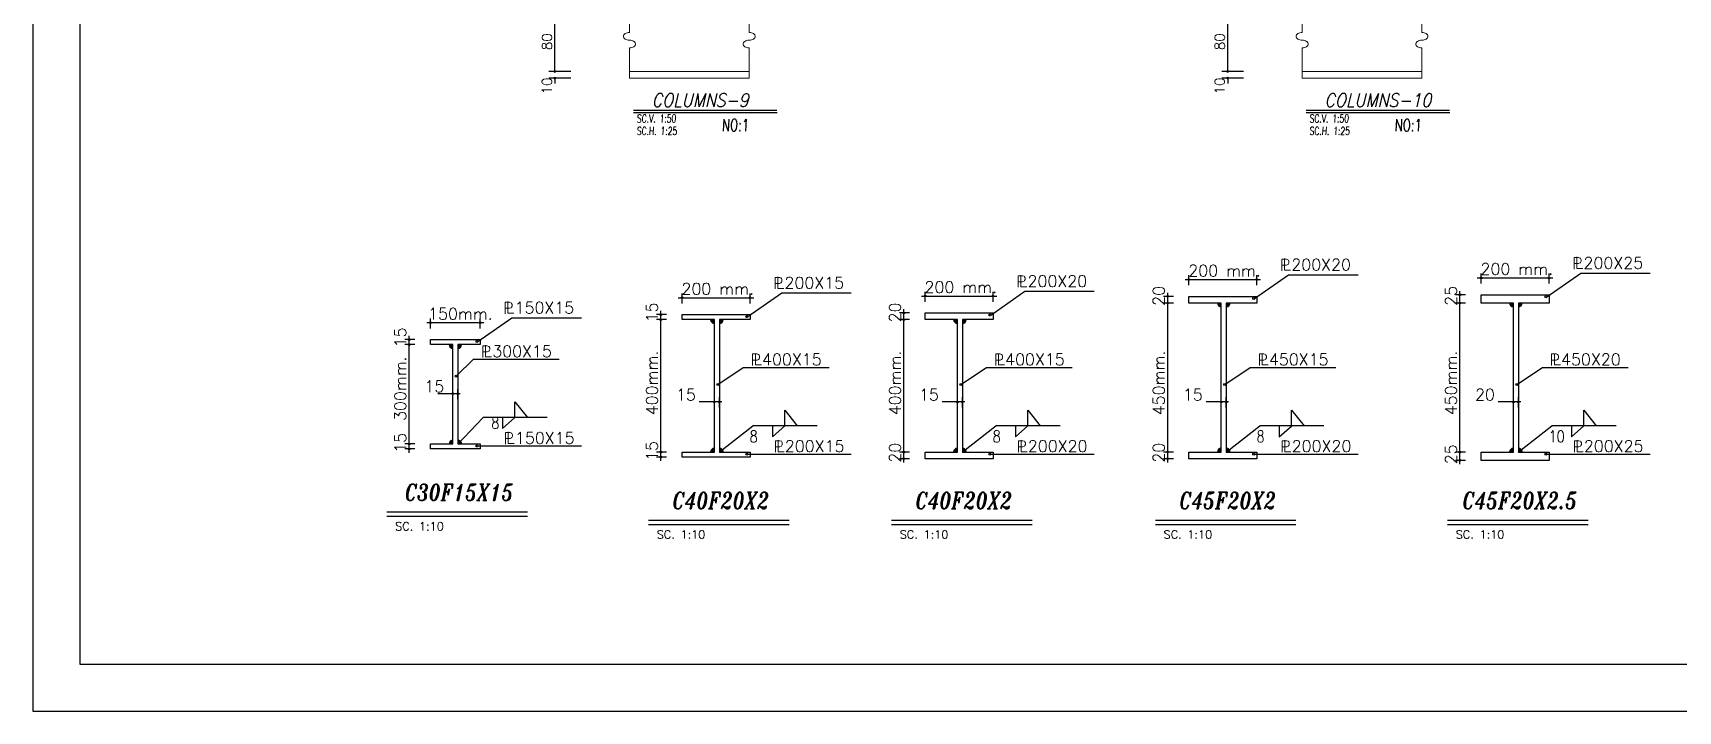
# Model space of a CAD drawing. Header units: inches. Extents: x 1387 to 2676, y -3005 to -2136.
# Drawn here: x 2498.36 to 2548.03, y -2561.1 to -2540.62 of the extents above; entities that cross this region are included whole.
import ezdxf
from ezdxf.enums import TextEntityAlignment as Align

# ---------------------------------------------------------------- set-up
doc = ezdxf.new("R2010")
doc.units = ezdxf.units.IN
doc.header["$MEASUREMENT"] = 0
doc.linetypes.add('HIDDEN', pattern=[0.375, 0.25, -0.125])
for name, color, linetype in [('1', 1, 'Continuous'), ('1R', 1, 'Continuous'), ('3', 3, 'HIDDEN'), ('3G', 3, 'Continuous'), ('4C', 4, 'Continuous'), ('6M', 6, 'Continuous'), ('7', 7, 'Continuous'), ('D', 1, 'Continuous'), ('DIM', 8, 'Continuous'), ('lateral brace', 5, 'Continuous'), ('Layer4', 118, 'Continuous'), ('TXT', 3, 'Continuous')]:
    doc.layers.add(name, color=color, linetype=linetype)
doc.layers.add('2', color=2, linetype='Continuous', lineweight=9)
doc.styles.add('ITALICT', font='italict')
doc.styles.add('ROMANS', font='ROMANS')
doc.styles.add('ROMANT', font='romant')
doc.dimstyles.new('1-100', dxfattribs={"dimtxt": 0.3, "dimasz": 0.08, "dimexe": 0.18, "dimexo": 0.0625, "dimgap": 0.09, "dimtad": 1, "dimdec": 0, "dimlfac": 1000, "dimdsep": 46, "dimtxsty": 'ROMANT', "dimblk": 'DOT', "dimcen": 0.09, "dimclrd": 1, "dimclre": 1, "dimclrt": 3, "dimadec": 0, "dimazin": 0, "dimtfac": 1, "dimtdec": 0, "dimtix": 1, "dimtofl": 0, "dimtmove": 2, "dimatfit": 3, "dimldrblk": 'DOT', "dimfxl": 1, "dimtolj": 1, "dimarcsym": 0})

# ---------------------------------------------------------------- blocks, each defined once
blk = doc.blocks.new('ss')
at = {"layer": '2'}
for p, q in [((0, 0.137), (0, 0.514)), ((0, -0.137), (0, -0.674))]:
    blk.add_line(p, q, dxfattribs=at)
for points in [[(0, 0, -0.064661), (-0.043, 0.006, -0.077521), (-0.076, 0.02, -0.107173), (-0.1, 0.044, -0.145), (-0.107, 0.069, -0.145), (-0.1, 0.093, -0.107173), (-0.076, 0.117, -0.077521), (-0.043, 0.131, -0.064661), (0, 0.137, -0.064661)], [(0, -0.137, 0.064661), (0.043, -0.131, 0.077521), (0.076, -0.117, 0.107173), (0.1, -0.093, 0.145), (0.107, -0.069, 0.145), (0.1, -0.044, 0.107173), (0.076, -0.02, 0.077521), (0.043, -0.006, 0.064661), (0, 0, 0.064661)]]:
    blk.add_lwpolyline(points, format="xyb", dxfattribs=at)
blk = doc.blocks.new('DOT')
at = {"layer": 'DIM', "color": 0, "linetype": 'ByBlock'}
blk.add_line((-0.5, 0), (-1, 0), dxfattribs=at)
at = {"layer": 'DIM', "color": 0, "linetype": 'ByBlock', "const_width": 0.5}
blk.add_lwpolyline([(-0.25, 0, 1), (0.25, 0, 1)], format="xyb", close=True, dxfattribs=at)
blk = doc.blocks.new('*D285')
at = {"layer": 'D', "color": 1, "lineweight": -2, "transparency": 16777216}
for p, q in [((2514.564, -2539.986), (2513.942, -2539.986)), ((2514.122, -2541.706), (2514.122, -2540.066)), ((2514.599, -2541.786), (2513.942, -2541.786))]:
    blk.add_line(p, q, dxfattribs=at)
at = {"layer": 'Defpoints', "color": 0, "transparency": 16777216}
for p in [(2514.122, -2539.986), (2514.627, -2539.986), (2514.661, -2541.786)]:
    blk.add_point(p, dxfattribs=at)
at = {"layer": 'D', "color": 1, "lineweight": -2, "transparency": 16777216, "xscale": 0.08, "yscale": 0.08, "zscale": 0.08}
for p, rotation in [((2514.122, -2539.986), 90), ((2514.122, -2541.786), 270)]:
    blk.add_blockref('DOT', p, dxfattribs=dict(at, rotation=rotation))
at = {"layer": 'D', "color": 2, "transparency": 16777216, "insert": (2513.882, -2540.886), "char_height": 0.3, "attachment_point": 5, "rotation": 90, "style": 'ROMANS'}
blk.add_mtext('\\A1;80', dxfattribs=at)
blk = doc.blocks.new('_Dot')
at = {"layer": 'DIM', "color": 0, "lineweight": -2}
blk.add_line((-0.5, 0), (-1, 0), dxfattribs=at)
at = {"layer": 'DIM', "color": 0, "const_width": 0.5}
blk.add_lwpolyline([(-0.25, 0, 1), (0.25, 0, 1)], format="xyb", close=True, dxfattribs=at)
blk = doc.blocks.new('*D286')
at = {"layer": 'D', "color": 1, "lineweight": -2, "transparency": 16777216}
for p, q in [((2514.599, -2541.786), (2513.942, -2541.786)), ((2514.122, -2541.706), (2514.122, -2541.626)), ((2514.599, -2541.986), (2513.942, -2541.986)), ((2514.122, -2542.066), (2514.122, -2542.146))]:
    blk.add_line(p, q, dxfattribs=at)
at = {"layer": 'Defpoints', "color": 0, "transparency": 16777216}
for p in [(2514.661, -2541.786), (2514.122, -2541.986), (2514.661, -2541.986)]:
    blk.add_point(p, dxfattribs=at)
at = {"layer": 'D', "color": 1, "lineweight": -2, "transparency": 16777216, "xscale": 0.08, "yscale": 0.08, "zscale": 0.08}
for p, rotation in [((2514.122, -2541.786), 270), ((2514.122, -2541.986), 90)]:
    blk.add_blockref('DOT', p, dxfattribs=dict(at, rotation=rotation))
at = {"layer": 'D', "color": 2, "transparency": 16777216, "insert": (2513.88, -2542.223), "char_height": 0.3, "attachment_point": 5, "rotation": 90, "style": 'ROMANS'}
blk.add_mtext('\\A1;10', dxfattribs=at)
blk = doc.blocks.new('*D293')
at = {"layer": 'D', "color": 1, "lineweight": -2, "transparency": 16777216}
for p, q in [((2534.873, -2539.986), (2534.251, -2539.986)), ((2534.431, -2541.706), (2534.431, -2540.066)), ((2534.908, -2541.786), (2534.251, -2541.786))]:
    blk.add_line(p, q, dxfattribs=at)
at = {"layer": 'Defpoints', "color": 0, "transparency": 16777216}
for p in [(2534.431, -2539.986), (2534.936, -2539.986), (2534.97, -2541.786)]:
    blk.add_point(p, dxfattribs=at)
at = {"layer": 'D', "color": 1, "lineweight": -2, "transparency": 16777216, "xscale": 0.08, "yscale": 0.08, "zscale": 0.08}
for p, rotation in [((2534.431, -2539.986), 90), ((2534.431, -2541.786), 270)]:
    blk.add_blockref('DOT', p, dxfattribs=dict(at, rotation=rotation))
at = {"layer": 'D', "color": 2, "transparency": 16777216, "insert": (2534.191, -2540.886), "char_height": 0.3, "attachment_point": 5, "rotation": 90, "style": 'ROMANS'}
blk.add_mtext('\\A1;80', dxfattribs=at)
blk = doc.blocks.new('*D294')
at = {"layer": 'D', "color": 1, "lineweight": -2, "transparency": 16777216}
for p, q in [((2534.908, -2541.786), (2534.251, -2541.786)), ((2534.431, -2541.706), (2534.431, -2541.626)), ((2534.908, -2541.986), (2534.251, -2541.986)), ((2534.431, -2542.066), (2534.431, -2542.146))]:
    blk.add_line(p, q, dxfattribs=at)
at = {"layer": 'Defpoints', "color": 0, "transparency": 16777216}
for p in [(2534.97, -2541.786), (2534.431, -2541.986), (2534.97, -2541.986)]:
    blk.add_point(p, dxfattribs=at)
at = {"layer": 'D', "color": 1, "lineweight": -2, "transparency": 16777216, "xscale": 0.08, "yscale": 0.08, "zscale": 0.08}
for p, rotation in [((2534.431, -2541.786), 270), ((2534.431, -2541.986), 90)]:
    blk.add_blockref('DOT', p, dxfattribs=dict(at, rotation=rotation))
at = {"layer": 'D', "color": 2, "transparency": 16777216, "insert": (2534.189, -2542.223), "char_height": 0.3, "attachment_point": 5, "rotation": 90, "style": 'ROMANS'}
blk.add_mtext('\\A1;10', dxfattribs=at)

msp = doc.modelspace()

# ---------------------------------------------------------------- hatches: boundary and pattern name
for points in [[(2534.238367, -2548.776963), (2534.123605, -2548.776963, 0.414414444), (2534.238367, -2548.891804)], [(2534.388367, -2548.776963), (2534.50313, -2548.776963, -0.414414444), (2534.388367, -2548.891804)], [(2543.058175, -2548.776963), (2542.943412, -2548.776963, 0.414414444), (2543.058175, -2548.891804)], [(2543.208175, -2548.776963), (2543.322937, -2548.776963, -0.414414444), (2543.208175, -2548.891804)], [(2518.936526, -2549.276963), (2518.821764, -2549.276963, 0.414414444), (2518.936526, -2549.391804)], [(2519.086526, -2549.276963), (2519.201289, -2549.276963, -0.414414444), (2519.086526, -2549.391804)], [(2526.273434, -2549.276963), (2526.158672, -2549.276963, 0.414414444), (2526.273434, -2549.391804)], [(2526.423434, -2549.276963), (2526.538197, -2549.276963, -0.414414444), (2526.423434, -2549.391804)], [(2511.040199, -2550.029248), (2510.925437, -2550.029248, 0.414414444), (2511.040199, -2550.144089)], [(2511.190199, -2550.029248), (2511.304961, -2550.029248, -0.414414444), (2511.190199, -2550.144089)], [(2511.040199, -2553.029643), (2510.925437, -2553.029643, -0.414414444), (2511.040199, -2552.914802)], [(2511.190199, -2553.029643), (2511.304961, -2553.029643, 0.414414444), (2511.190199, -2552.914802)], [(2518.936526, -2553.277358), (2518.821764, -2553.277358, -0.414414444), (2518.936526, -2553.162517)], [(2519.086526, -2553.277358), (2519.201289, -2553.277358, 0.414414444), (2519.086526, -2553.162517)], [(2526.273434, -2553.277358), (2526.158672, -2553.277358, -0.414414444), (2526.273434, -2553.162517)], [(2526.423434, -2553.277358), (2526.538197, -2553.277358, 0.414414444), (2526.423434, -2553.162517)], [(2534.238367, -2553.277358), (2534.123605, -2553.277358, -0.414414444), (2534.238367, -2553.162517)], [(2534.388367, -2553.277358), (2534.50313, -2553.277358, 0.414414444), (2534.388367, -2553.162517)], [(2543.058175, -2553.277358), (2542.943412, -2553.277358, -0.414414444), (2543.058175, -2553.162517)], [(2543.208175, -2553.277358), (2543.322937, -2553.277358, 0.414414444), (2543.208175, -2553.162517)]]:
    msp.add_hatch(color=1).paths.add_polyline_path(points)

# ---------------------------------------------------------------- linework, layer by layer
at = {"layer": '1'}
msp.add_lwpolyline([(2499.777786, -2559.680668), (2581.046137, -2559.680668), (2581.046137, -2503.047672), (2499.777786, -2503.047672)], close=True, dxfattribs=at)
at = {"layer": '1R'}
for p, q in [((2542.083175, -2548.191224), (2542.083175, -2547.88755)), ((2544.064997, -2548.587556), (2545.088228, -2547.871171)), ((2544.133175, -2548.18994), (2544.133175, -2547.886266)), ((2545.088228, -2547.871171), (2547.187978, -2547.871171)), ((2533.147968, -2548.065976), (2535.42469, -2548.065976)), ((2533.263367, -2548.241224), (2533.263367, -2547.93755)), ((2535.24519, -2548.637556), (2536.268421, -2547.921171)), ((2535.313367, -2548.23994), (2535.313367, -2547.936266)), ((2536.268421, -2547.921171), (2538.36817, -2547.921171)), ((2541.967776, -2548.015976), (2544.244497, -2548.015976)), ((2517.846127, -2548.615976), (2520.122849, -2548.615976)), ((2517.961526, -2548.791224), (2517.961526, -2548.48755)), ((2519.943349, -2549.187556), (2520.96658, -2548.471171)), ((2520.011526, -2548.78994), (2520.011526, -2548.486266)), ((2520.96658, -2548.471171), (2523.066329, -2548.471171)), ((2525.183035, -2548.565976), (2527.459757, -2548.565976)), ((2525.298434, -2548.741224), (2525.298434, -2548.43755)), ((2527.280257, -2549.137556), (2528.303488, -2548.421171)), ((2527.348434, -2548.73994), (2527.348434, -2548.436266)), ((2528.303488, -2548.421171), (2530.403237, -2548.421171)), ((2532.79364, -2548.576963), (2532.489966, -2548.576963)), ((2532.794925, -2548.776963), (2532.491251, -2548.776963)), ((2532.619677, -2553.59261), (2532.619677, -2548.465641)), ((2541.613448, -2548.526963), (2541.309774, -2548.526963)), ((2541.614732, -2548.776963), (2541.311058, -2548.776963)), ((2541.439484, -2553.64261), (2541.439484, -2548.415641)), ((2510.2498, -2549.368261), (2511.976521, -2549.368261)), ((2510.365199, -2549.543509), (2510.365199, -2549.239835)), ((2511.797021, -2549.93984), (2512.820252, -2549.223455)), ((2511.865199, -2549.542224), (2511.865199, -2549.23855)), ((2512.820252, -2549.223455), (2514.920002, -2549.223455)), ((2517.491799, -2549.126963), (2517.188125, -2549.126963)), ((2517.493084, -2549.276963), (2517.18941, -2549.276963)), ((2517.317836, -2553.54261), (2517.317836, -2549.015641)), ((2524.828707, -2549.076963), (2524.525033, -2549.076963)), ((2524.829992, -2549.276963), (2524.526318, -2549.276963)), ((2524.654744, -2553.59261), (2524.654744, -2548.965641)), ((2509.895472, -2549.879248), (2509.591798, -2549.879248)), ((2509.721509, -2553.294894), (2509.721509, -2549.767925)), ((2509.896756, -2550.029248), (2509.593082, -2550.029248)), ((2511.142458, -2550.985701), (2511.662539, -2550.475374)), ((2511.662539, -2550.475374), (2514.253125, -2550.475374)), ((2519.038785, -2551.233417), (2519.808867, -2550.723089)), ((2519.808867, -2550.723089), (2522.399452, -2550.723089)), ((2526.375693, -2551.233417), (2527.145775, -2550.723089)), ((2527.145775, -2550.723089), (2529.73636, -2550.723089)), ((2534.340626, -2551.233417), (2535.110708, -2550.723089)), ((2535.110708, -2550.723089), (2537.701293, -2550.723089)), ((2543.160434, -2551.233417), (2543.930515, -2550.723089)), ((2543.930515, -2550.723089), (2546.521101, -2550.723089)), ((2511.040199, -2551.67876), (2511.040199, -2551.375086)), ((2511.190199, -2551.677475), (2511.190199, -2551.373802)), ((2511.261371, -2551.514688), (2510.583316, -2551.514688)), ((2519.157698, -2551.762403), (2518.479644, -2551.762403)), ((2518.936526, -2551.926475), (2518.936526, -2551.622801)), ((2519.086526, -2551.925191), (2519.086526, -2551.621517)), ((2526.494606, -2551.762403), (2525.816552, -2551.762403)), ((2526.273434, -2551.926475), (2526.273434, -2551.622801)), ((2526.423434, -2551.925191), (2526.423434, -2551.621517)), ((2534.459539, -2551.762403), (2533.781485, -2551.762403)), ((2534.238367, -2551.926475), (2534.238367, -2551.622801)), ((2534.388367, -2551.925191), (2534.388367, -2551.621517)), ((2543.279347, -2551.762403), (2542.601292, -2551.762403)), ((2543.058175, -2551.926475), (2543.058175, -2551.622801)), ((2543.208175, -2551.925191), (2543.208175, -2551.621517)), ((2511.185682, -2553.034156), (2511.95219, -2552.233228)), ((2513.889475, -2552.233228), (2511.95219, -2552.233228)), ((2519.08201, -2553.281871), (2520.098518, -2552.480944)), ((2522.035802, -2552.480944), (2520.098518, -2552.480944)), ((2526.418918, -2553.281871), (2527.435426, -2552.480944)), ((2529.37271, -2552.480944), (2527.435426, -2552.480944)), ((2534.383851, -2553.281871), (2535.400359, -2552.480944)), ((2537.337643, -2552.480944), (2535.400359, -2552.480944)), ((2543.203658, -2553.281871), (2544.220166, -2552.480944)), ((2546.157451, -2552.480944), (2544.220166, -2552.480944)), ((2509.895472, -2553.029643), (2509.591798, -2553.029643)), ((2509.896756, -2553.179248), (2509.593082, -2553.179248)), ((2511.76793, -2553.092525), (2514.920002, -2553.092525)), ((2517.491799, -2553.277358), (2517.188125, -2553.277358)), ((2519.914257, -2553.34024), (2523.066329, -2553.34024)), ((2524.828707, -2553.277358), (2524.525033, -2553.277358)), ((2527.251165, -2553.34024), (2530.403237, -2553.34024)), ((2532.79364, -2553.277358), (2532.489966, -2553.277358)), ((2535.216098, -2553.34024), (2538.36817, -2553.34024)), ((2541.613448, -2553.277358), (2541.309774, -2553.277358)), ((2544.035906, -2553.34024), (2547.187978, -2553.34024)), ((2517.493084, -2553.426963), (2517.18941, -2553.426963)), ((2524.829992, -2553.476963), (2524.526318, -2553.476963)), ((2532.794925, -2553.476963), (2532.491251, -2553.476963)), ((2541.614732, -2553.526963), (2541.311058, -2553.526963))]:
    msp.add_line(p, q, dxfattribs=at)
at = {"layer": '2'}
for p, q in [((2516.373764, -2541.785501), (2519.984104, -2541.785501)), ((2536.682511, -2541.785501), (2540.292852, -2541.785501)), ((2516.373752, -2541.985501), (2519.984118, -2541.985501)), ((2536.6825, -2541.985501), (2540.292865, -2541.985501))]:
    msp.add_line(p, q, dxfattribs=at)
at = {"layer": '3G'}
for p, q in [((2516.492071, -2543.024893), (2520.828916, -2543.024893)), ((2536.800818, -2543.024893), (2541.137663, -2543.024893)), ((2512.914187, -2551.763341), (2513.28889, -2552.234101)), ((2512.914187, -2552.234101), (2512.914187, -2551.763341)), ((2512.540461, -2552.232356), (2512.540461, -2552.567361)), ((2512.540461, -2552.567361), (2512.915163, -2552.232356)), ((2521.060515, -2552.011057), (2521.435217, -2552.481816)), ((2521.060515, -2552.481816), (2521.060515, -2552.011057)), ((2528.397423, -2552.011057), (2528.772125, -2552.481816)), ((2528.397423, -2552.481816), (2528.397423, -2552.011057)), ((2536.362356, -2552.011057), (2536.737058, -2552.481816)), ((2536.362356, -2552.481816), (2536.362356, -2552.011057)), ((2545.182163, -2552.011057), (2545.556866, -2552.481816)), ((2545.182163, -2552.481816), (2545.182163, -2552.011057)), ((2520.686788, -2552.480071), (2520.686788, -2552.815077)), ((2520.686788, -2552.815077), (2521.061491, -2552.480071)), ((2528.023696, -2552.480071), (2528.023696, -2552.815077)), ((2528.023696, -2552.815077), (2528.398399, -2552.480071)), ((2535.988629, -2552.480071), (2535.988629, -2552.815077)), ((2535.988629, -2552.815077), (2536.363331, -2552.480071)), ((2544.808436, -2552.480071), (2544.808436, -2552.815077)), ((2544.808436, -2552.815077), (2545.183139, -2552.480071)), ((2509.050773, -2555.079576), (2513.295374, -2555.079576)), ((2509.050773, -2555.21399), (2513.295374, -2555.21399)), ((2516.9471, -2555.327292), (2521.191702, -2555.327292)), ((2524.284008, -2555.327292), (2528.52861, -2555.327292)), ((2532.248941, -2555.327292), (2536.493543, -2555.327292)), ((2541.068749, -2555.327292), (2545.31335, -2555.327292)), ((2516.9471, -2555.461705), (2521.191702, -2555.461705)), ((2524.284008, -2555.461705), (2528.52861, -2555.461705)), ((2532.248941, -2555.461705), (2536.493543, -2555.461705)), ((2541.068749, -2555.461705), (2545.31335, -2555.461705))]:
    msp.add_line(p, q, dxfattribs=at)
for points in [[(2533.263367, -2553.476963), (2533.263367, -2553.276963), (2534.238367, -2553.276963), (2534.238367, -2548.776963), (2533.263367, -2548.776963), (2533.263367, -2548.576963), (2535.313367, -2548.576963), (2535.313367, -2548.776963), (2534.388367, -2548.776963), (2534.388367, -2553.276963), (2535.313367, -2553.276963), (2535.313367, -2553.476963)], [(2542.083175, -2553.526963), (2542.083175, -2553.276963), (2543.058175, -2553.276963), (2543.058175, -2548.776963), (2542.083175, -2548.776963), (2542.083175, -2548.526963), (2544.133175, -2548.526963), (2544.133175, -2548.776963), (2543.208175, -2548.776963), (2543.208175, -2553.276963), (2544.133175, -2553.276963), (2544.133175, -2553.526963)], [(2517.961526, -2553.426963), (2517.961526, -2553.276963), (2518.936526, -2553.276963), (2518.936526, -2549.276963), (2517.961526, -2549.276963), (2517.961526, -2549.126963), (2520.011526, -2549.126963), (2520.011526, -2549.276963), (2519.086526, -2549.276963), (2519.086526, -2553.276963), (2520.011526, -2553.276963), (2520.011526, -2553.426963)], [(2525.298434, -2553.476963), (2525.298434, -2553.276963), (2526.273434, -2553.276963), (2526.273434, -2549.276963), (2525.298434, -2549.276963), (2525.298434, -2549.076963), (2527.348434, -2549.076963), (2527.348434, -2549.276963), (2526.423434, -2549.276963), (2526.423434, -2553.276963), (2527.348434, -2553.276963), (2527.348434, -2553.476963)], [(2510.365199, -2553.179248), (2510.365199, -2553.029248), (2511.040199, -2553.029248), (2511.040199, -2550.029248), (2510.365199, -2550.029248), (2510.365199, -2549.879248), (2511.865199, -2549.879248), (2511.865199, -2550.029248), (2511.190199, -2550.029248), (2511.190199, -2553.029248), (2511.865199, -2553.029248), (2511.865199, -2553.179248)]]:
    msp.add_lwpolyline(points, close=True, dxfattribs=at)
for centre, start, end in [((2534.238367, -2548.777042), 180.1579269, 270.1579269), ((2534.388367, -2548.777042), 269.8420731, 359.8420731), ((2534.388367, -2548.777042), 269.8420731, 359.8420731), ((2543.058175, -2548.777042), 180.1579269, 270.1579269), ((2543.208175, -2548.777042), 269.8420731, 359.8420731), ((2543.208175, -2548.777042), 269.8420731, 359.8420731), ((2518.936526, -2549.277042), 180.1579269, 270.1579269), ((2519.086526, -2549.277042), 269.8420731, 359.8420731), ((2519.086526, -2549.277042), 269.8420731, 359.8420731), ((2526.273434, -2549.277042), 180.1579269, 270.1579269), ((2526.423434, -2549.277042), 269.8420731, 359.8420731), ((2526.423434, -2549.277042), 269.8420731, 359.8420731), ((2511.040199, -2550.029326), 180.1579269, 270.1579269), ((2511.190199, -2550.029326), 269.8420731, 359.8420731), ((2511.190199, -2550.029326), 269.8420731, 359.8420731), ((2511.040199, -2553.029564), 89.8420731, 179.8420731), ((2511.040199, -2553.029564), 89.8420731, 179.8420731), ((2511.190199, -2553.029564), 0.1579269, 90.1579269), ((2511.190199, -2553.029564), 0.1579269, 90.1579269), ((2511.190199, -2553.029564), 0.1579269, 90.1579269), ((2518.936526, -2553.277279), 89.8420731, 179.8420731), ((2518.936526, -2553.277279), 89.8420731, 179.8420731), ((2519.086526, -2553.277279), 0.1579269, 90.1579269), ((2519.086526, -2553.277279), 0.1579269, 90.1579269), ((2519.086526, -2553.277279), 0.1579269, 90.1579269), ((2526.273434, -2553.277279), 89.8420731, 179.8420731), ((2526.273434, -2553.277279), 89.8420731, 179.8420731), ((2526.423434, -2553.277279), 0.1579269, 90.1579269), ((2526.423434, -2553.277279), 0.1579269, 90.1579269), ((2526.423434, -2553.277279), 0.1579269, 90.1579269), ((2534.238367, -2553.277279), 89.8420731, 179.8420731), ((2534.238367, -2553.277279), 89.8420731, 179.8420731), ((2534.388367, -2553.277279), 0.1579269, 90.1579269), ((2534.388367, -2553.277279), 0.1579269, 90.1579269), ((2534.388367, -2553.277279), 0.1579269, 90.1579269), ((2543.058175, -2553.277279), 89.8420731, 179.8420731), ((2543.058175, -2553.277279), 89.8420731, 179.8420731), ((2543.208175, -2553.277279), 0.1579269, 90.1579269), ((2543.208175, -2553.277279), 0.1579269, 90.1579269), ((2543.208175, -2553.277279), 0.1579269, 90.1579269)]:
    msp.add_arc(centre, 0.114762, start, end, dxfattribs=at)
at = {"layer": '6M', "color": 4}
for p, q in [((2516.492071, -2542.949609), (2520.822506, -2542.949609)), ((2536.800818, -2542.949609), (2541.131253, -2542.949609))]:
    msp.add_line(p, q, dxfattribs=at)
at = {"layer": '7'}
for centre, radius in [((2533.263367, -2548.065976), 0.024437), ((2535.313367, -2548.065976), 0.024437), ((2542.083175, -2548.015976), 0.024437), ((2544.133175, -2548.015976), 0.024437), ((2517.961526, -2548.615976), 0.024437), ((2520.011526, -2548.615976), 0.024437), ((2525.298434, -2548.565976), 0.024437), ((2527.348434, -2548.565976), 0.024437), ((2532.619677, -2548.576963), 0.024437), ((2532.619677, -2548.776963), 0.024437), ((2535.216098, -2548.637556), 0.029091), ((2541.439484, -2548.526963), 0.024437), ((2541.439484, -2548.776963), 0.024437), ((2544.035906, -2548.587556), 0.029091), ((2510.365199, -2549.368261), 0.024437), ((2511.865199, -2549.368261), 0.024437), ((2517.317836, -2549.126963), 0.024437), ((2517.317836, -2549.276963), 0.024437), ((2519.914257, -2549.187556), 0.029091), ((2524.654744, -2549.076963), 0.024437), ((2524.654744, -2549.276963), 0.024437), ((2527.251165, -2549.137556), 0.029091), ((2509.721509, -2549.879248), 0.024437), ((2509.721509, -2550.029248), 0.024437), ((2511.76793, -2549.93984), 0.029091), ((2511.142458, -2550.985701), 0.029091), ((2519.038785, -2551.233417), 0.029091), ((2526.375693, -2551.233417), 0.029091), ((2534.340626, -2551.233417), 0.029091), ((2543.160434, -2551.233417), 0.029091), ((2511.040199, -2551.514688), 0.024437), ((2511.190199, -2551.514688), 0.024437), ((2518.936526, -2551.762403), 0.024437), ((2519.086526, -2551.762403), 0.024437), ((2526.273434, -2551.762403), 0.024437), ((2526.423434, -2551.762403), 0.024437), ((2534.238367, -2551.762403), 0.024437), ((2534.388367, -2551.762403), 0.024437), ((2543.058175, -2551.762403), 0.024437), ((2543.208175, -2551.762403), 0.024437), ((2509.721509, -2553.029643), 0.024437), ((2509.721509, -2553.179248), 0.024437), ((2511.76793, -2553.092525), 0.029091), ((2517.317836, -2553.277358), 0.024437), ((2519.914257, -2553.34024), 0.029091), ((2524.654744, -2553.277358), 0.024437), ((2527.251165, -2553.34024), 0.029091), ((2532.619677, -2553.277358), 0.024437), ((2535.216098, -2553.34024), 0.029091), ((2541.439484, -2553.277358), 0.024437), ((2544.035906, -2553.34024), 0.029091), ((2517.317836, -2553.426963), 0.024437), ((2524.654744, -2553.476963), 0.024437), ((2532.619677, -2553.476963), 0.024437), ((2541.439484, -2553.526963), 0.024437)]:
    msp.add_circle(centre, radius, dxfattribs=at)
at = {"layer": 'DIM'}
msp.add_lwpolyline([(2498.361961, -2561.096493), (2582.461961, -2561.096493), (2582.461961, -2501.631847), (2498.361961, -2501.631847)], close=True, dxfattribs=at)
at = {"layer": 'lateral brace'}
msp.add_lwpolyline([(2498.361961, -2561.096493), (2582.461961, -2561.096493), (2582.461961, -2501.631847), (2498.361961, -2501.631847)], close=True, dxfattribs=at)
at = {"layer": 'Layer4'}
msp.add_lwpolyline([(2582.461961, -2501.631847), (2498.361961, -2501.631847), (2498.361961, -2561.096493), (2582.461961, -2561.096493)], close=True, dxfattribs=at)

# ---------------------------------------------------------------- block references
at = {"layer": 'TXT', "yscale": 1.7, "zscale": 1.7}
for p, xscale in [((2516.373883, -2540.840983), 1.7), ((2519.983991, -2540.840983), -1.7), ((2536.68263, -2540.840983), 1.7), ((2540.292738, -2540.840983), -1.7)]:
    msp.add_blockref('ss', p, dxfattribs=dict(at, xscale=xscale))

# ---------------------------------------------------------------- texts
at = {"layer": '3', "style": 'ROMANS', "oblique": 3, "width": 0.7}
for s, height, p in [('SC.V. 1:50', 0.24, (2516.592036, -2543.325287)), ('NO:1', 0.3696, (2519.156059, -2543.589704)), ('SC.V. 1:50', 0.24, (2536.900783, -2543.325287)), ('NO:1', 0.3696, (2539.464806, -2543.589704)), ('SC.H. 1:25', 0.24, (2516.592036, -2543.701042)), ('SC.H. 1:25', 0.24, (2536.900783, -2543.701042))]:
    msp.add_text(s, height=height, dxfattribs=at).set_placement(p)
at = {"layer": '3G', "style": 'ROMANS'}
for s, height, p in [('P', 0.35, (2544.827864, -2547.750234)), ('L', 0.35, (2544.910503, -2547.732499)), ('200X25', 0.35, (2545.173432, -2547.740406)), ('200 mm.', 0.35, (2533.243509, -2547.972601)), ('P', 0.35, (2536.008056, -2547.800234)), ('L', 0.35, (2536.090695, -2547.782499)), ('200X20', 0.35, (2536.353625, -2547.790406)), ('200 mm.', 0.35, (2542.063317, -2547.922601)), ('200 mm.', 0.35, (2517.941668, -2548.522601)), ('P', 0.35, (2520.706215, -2548.350234)), ('L', 0.35, (2520.788854, -2548.332499)), ('200X15', 0.35, (2521.051784, -2548.340406)), ('200 mm.', 0.35, (2525.278576, -2548.472601)), ('P', 0.35, (2528.043123, -2548.300234)), ('L', 0.35, (2528.125762, -2548.282499)), ('200X20', 0.35, (2528.388692, -2548.290406)), ('P', 0.35, (2512.559888, -2549.102519)), ('L', 0.35, (2512.642527, -2549.084784)), ('150X15', 0.35, (2512.905456, -2549.092691)), ('150mm.', 0.35, (2510.294097, -2549.274886)), ('P', 0.35, (2511.883987, -2550.416828)), ('L', 0.35, (2511.966626, -2550.399093)), ('300X15', 0.35, (2512.229555, -2550.407)), ('P', 0.35, (2520.030314, -2550.664544)), ('L', 0.35, (2520.112953, -2550.646809)), ('400X15', 0.35, (2520.375883, -2550.654716)), ('P', 0.35, (2527.367222, -2550.664544)), ('L', 0.35, (2527.449861, -2550.646809)), ('400X15', 0.35, (2527.712791, -2550.654716)), ('P', 0.35, (2535.332155, -2550.664544)), ('L', 0.35, (2535.414794, -2550.646809)), ('450X15', 0.35, (2535.677724, -2550.654716)), ('P', 0.35, (2544.151963, -2550.664544)), ('L', 0.35, (2544.234602, -2550.646809)), ('450X20', 0.35, (2544.497531, -2550.654716)), ('15', 0.35, (2510.181408, -2551.468928)), ('15', 0.35, (2517.777736, -2551.716644)), ('15', 0.35, (2525.114644, -2551.716644)), ('15', 0.35, (2533.079577, -2551.716644)), ('20', 0.35, (2541.899384, -2551.716644)), ('P', 0.35, (2512.570232, -2553.033979)), ('L', 0.35, (2512.65287, -2553.016244)), ('150X15', 0.35, (2512.9158, -2553.024151)), ('P', 0.35, (2520.716559, -2553.281695)), ('L', 0.35, (2520.799198, -2553.26396)), ('200X15', 0.35, (2521.062127, -2553.271867)), ('P', 0.35, (2528.053467, -2553.281695)), ('L', 0.35, (2528.136106, -2553.26396)), ('200X20', 0.35, (2528.399035, -2553.271867)), ('P', 0.35, (2536.0184, -2553.281695)), ('L', 0.35, (2536.101039, -2553.26396)), ('200X20', 0.35, (2536.363968, -2553.271867)), ('P', 0.35, (2544.838207, -2553.281695)), ('L', 0.35, (2544.920846, -2553.26396)), ('200X25', 0.35, (2545.183776, -2553.271867)), ('SC. 1:10', 0.25, (2509.298083, -2555.641611)), ('SC. 1:10', 0.25, (2517.19441, -2555.889327)), ('SC. 1:10', 0.25, (2524.531318, -2555.889327)), ('SC. 1:10', 0.25, (2532.496251, -2555.889327)), ('SC. 1:10', 0.25, (2541.316059, -2555.889327))]:
    msp.add_text(s, height=height, dxfattribs=at).set_placement(p)
for s, p in [('20', (2532.526302, -2548.860863)), ('25', (2541.346109, -2548.860863)), ('15', (2517.224461, -2549.360863)), ('20', (2524.561369, -2549.360863)), ('15', (2509.628133, -2550.113147)), ('400mm.', (2517.224461, -2552.164652)), ('400mm.', (2524.561369, -2552.164652)), ('450mm.', (2532.526302, -2552.164652)), ('450mm.', (2541.346109, -2552.164652)), ('300mm.', (2509.628133, -2552.336151)), ('15', (2509.628133, -2553.296795)), ('15', (2517.224461, -2553.544511)), ('20', (2524.561369, -2553.594511)), ('20', (2532.526302, -2553.594511)), ('25', (2541.346109, -2553.644511))]:
    msp.add_text(s, height=0.35, rotation=90, dxfattribs=at).set_placement(p)
at = {"layer": '3G', "style": 'ROMANS', "width": 0.8}
for s, p in [('8', (2512.201834, -2552.568469)), ('8', (2520.00153, -2552.979154)), ('8', (2527.338438, -2552.979154)), ('8', (2535.303371, -2552.979154)), ('10', (2544.123179, -2552.979154))]:
    msp.add_text(s, height=0.35, dxfattribs=at).set_placement(p)
at = {"layer": '4C', "style": 'ITALICT', "width": 0.88}
for s, p in [('COLUMNS-9', (2517.043071, -2542.851808)), ('COLUMNS-10', (2537.351818, -2542.851808))]:
    msp.add_text(s, height=0.4, dxfattribs=at).set_placement(p)
at = {"layer": '4C', "style": 'ITALICT', "width": 0.8}
for s, p in [('C30F15X15', (2511.233668, -2554.492237)), ('C40F20X2', (2519.129995, -2554.739953)), ('C40F20X2', (2526.466903, -2554.739953)), ('C45F20X2', (2534.431836, -2554.739953)), ('C45F20X2.5', (2543.251644, -2554.739953))]:
    msp.add_text(s, height=0.5, dxfattribs=at).set_placement(p, align=Align.MIDDLE)

# ---------------------------------------------------------------- dimensions: what is measured, and where the dimension line sits
at = {"layer": 'D'}
for base, p1, p2, picture, middle in [((2514.12231, -2539.985501), (2514.6613, -2541.785501), (2514.626969, -2539.985501), '*D285', (2513.88231, -2540.885501)), ((2534.431057, -2539.985501), (2534.970047, -2541.785501), (2534.935717, -2539.985501), '*D293', (2534.191057, -2540.885501))]:
    dim = msp.add_linear_dim(base=base, p1=p1, p2=p2, angle=90, text='80', dimstyle='1-100', override={"dimtxsty": 'ROMANS', "dimclrt": 2, "dimtmove": 1}, dxfattribs=at)
    dim.commit()
    dim.dimension.update_dxf_attribs({"geometry": picture, "text_midpoint": middle})
for base, p1, p2, picture, middle in [((2514.12231, -2541.985501), (2514.6613, -2541.785501), (2514.6613, -2541.985501), '*D286', (2514.11999, -2542.222663)), ((2534.431057, -2541.985501), (2534.970047, -2541.785501), (2534.970047, -2541.985501), '*D294', (2534.428737, -2542.222663))]:
    dim = msp.add_linear_dim(base=base, p1=p1, p2=p2, angle=270, text='10', dimstyle='1-100', override={"dimtxsty": 'ROMANS', "dimclrt": 2, "dimtmove": 1}, dxfattribs=at)
    dim.commit()
    dim.dimension.update_dxf_attribs({"geometry": picture, "text_midpoint": middle, "dimtype": 160})

doc.saveas('drawing.dxf')
